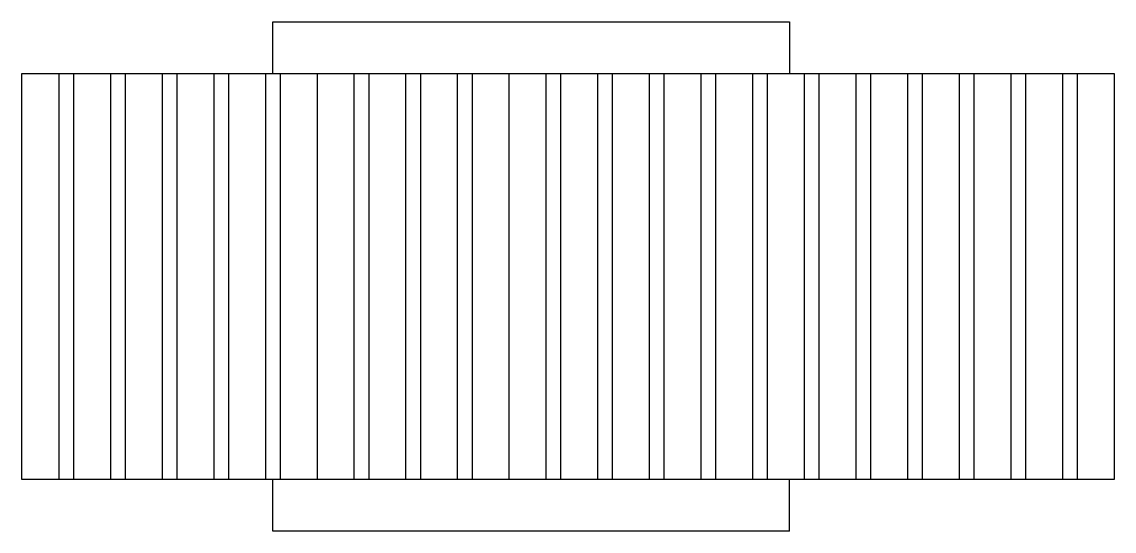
# Model space of a CAD drawing. Header units: millimetres. Extents: x 1521.71 to 1523.19, y 1330.7 to 1331.39.
import ezdxf

# ---------------------------------------------------------------- set-up
doc = ezdxf.new("R2010")
doc.units = ezdxf.units.MM
doc.layers.add('Varandas_e_Piscinas', color=2, linetype='Continuous')

msp = doc.modelspace()

# ---------------------------------------------------------------- linework, layer by layer
at = {"layer": 'Varandas_e_Piscinas'}
for p, q in [((1522.0467, 1331.3161), (1522.0467, 1331.3861)), ((1522.0467, 1331.3861), (1522.7467, 1331.3861)), ((1522.7467, 1331.3861), (1522.7467, 1331.3161)), ((1521.7067, 1330.7661), (1521.7067, 1331.3161)), ((1521.7067, 1331.3161), (1523.1867, 1331.3161)), ((1521.7567, 1331.3161), (1521.7567, 1330.7661)), ((1521.7767, 1331.3161), (1521.7767, 1330.7661)), ((1521.8267, 1331.3161), (1521.8267, 1330.7661)), ((1521.8467, 1331.3161), (1521.8467, 1330.7661)), ((1521.8967, 1331.3161), (1521.8967, 1330.7661)), ((1521.9167, 1331.3161), (1521.9167, 1330.7661)), ((1521.9667, 1331.3161), (1521.9667, 1330.7661)), ((1521.9867, 1331.3161), (1521.9867, 1330.7661)), ((1522.0367, 1331.3161), (1522.0367, 1330.7661)), ((1522.0567, 1331.3161), (1522.0567, 1330.7661)), ((1522.1067, 1331.3161), (1522.1067, 1330.7661)), ((1522.1567, 1331.3161), (1522.1567, 1330.7661)), ((1522.1767, 1331.3161), (1522.1767, 1330.7661)), ((1522.2267, 1331.3161), (1522.2267, 1330.7661)), ((1522.2467, 1331.3161), (1522.2467, 1330.7661)), ((1522.2967, 1331.3161), (1522.2967, 1330.7661)), ((1522.3167, 1331.3161), (1522.3167, 1330.7661)), ((1522.3667, 1331.3161), (1522.3667, 1330.7661)), ((1522.4167, 1331.3161), (1522.4167, 1330.7661)), ((1522.4367, 1331.3161), (1522.4367, 1330.7661)), ((1522.4867, 1331.3161), (1522.4867, 1330.7661)), ((1522.5067, 1331.3161), (1522.5067, 1330.7661)), ((1522.5567, 1331.3161), (1522.5567, 1330.7661)), ((1522.5767, 1331.3161), (1522.5767, 1330.7661)), ((1522.6267, 1331.3161), (1522.6267, 1330.7661)), ((1522.6467, 1331.3161), (1522.6467, 1330.7661)), ((1522.6967, 1331.3161), (1522.6967, 1330.7661)), ((1522.7167, 1331.3161), (1522.7167, 1330.7661)), ((1522.7667, 1331.3161), (1522.7667, 1330.7661)), ((1522.7667, 1331.3161), (1522.7667, 1330.7661)), ((1522.7867, 1331.3161), (1522.7867, 1330.7661)), ((1522.7867, 1331.3161), (1522.7867, 1330.7661)), ((1522.8367, 1331.3161), (1522.8367, 1330.7661)), ((1522.8367, 1331.3161), (1522.8367, 1330.7661)), ((1522.8567, 1331.3161), (1522.8567, 1330.7661)), ((1522.8567, 1331.3161), (1522.8567, 1330.7661)), ((1522.9067, 1331.3161), (1522.9067, 1330.7661)), ((1522.9267, 1331.3161), (1522.9267, 1330.7661)), ((1522.9767, 1331.3161), (1522.9767, 1330.7661)), ((1522.9967, 1331.3161), (1522.9967, 1330.7661)), ((1523.0467, 1331.3161), (1523.0467, 1330.7661)), ((1523.0667, 1331.3161), (1523.0667, 1330.7661)), ((1523.1167, 1331.3161), (1523.1167, 1330.7661)), ((1523.1167, 1331.3161), (1523.1167, 1330.7661)), ((1523.1367, 1331.3161), (1523.1367, 1330.7661)), ((1523.1367, 1331.3161), (1523.1367, 1330.7661)), ((1523.1867, 1331.3161), (1523.1867, 1330.7661)), ((1523.1867, 1330.7661), (1521.7067, 1330.7661)), ((1522.0467, 1330.6961), (1522.0467, 1330.7661)), ((1522.7467, 1330.6961), (1522.7467, 1330.7661)), ((1522.7467, 1330.6961), (1522.0467, 1330.6961))]:
    msp.add_line(p, q, dxfattribs=at)

doc.saveas('drawing.dxf')
